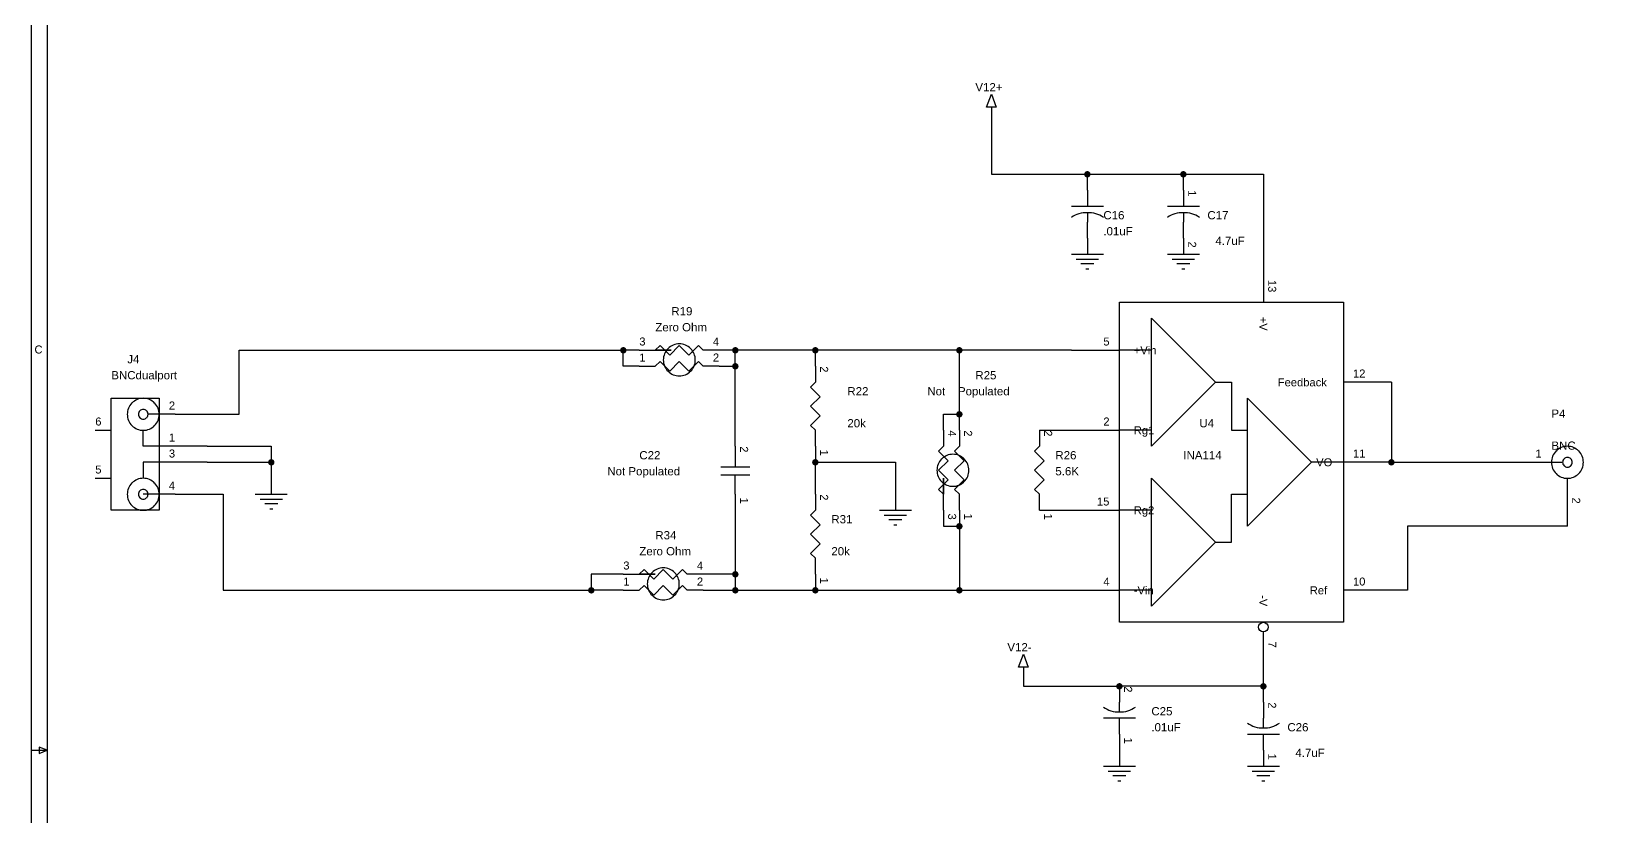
# Model space of a CAD drawing. Extents: x -0.1 to 32.1, y 0.1 to 20.3.
# Drawn here: x -0.1 to 9.67, y 9.68 to 14.59 of the extents above; entities that cross this region are included whole.
import ezdxf
from ezdxf.enums import TextEntityAlignment as Align

# ---------------------------------------------------------------- set-up
doc = ezdxf.new("R2010")
doc.units = 0
doc.linetypes.add('DCAD_SOLID', pattern=[0])
for name, color, linetype in [('PARTS', 7, 'CONTINUOUS'), ('PARTTEXT', 7, 'CONTINUOUS'), ('TITLE', 7, 'CONTINUOUS'), ('WIRE', 7, 'CONTINUOUS')]:
    doc.layers.add(name, color=color, linetype=linetype)

msp = doc.modelspace()

# ---------------------------------------------------------------- linework, layer by layer
at = {"layer": 'PARTS', "color": 7, "linetype": 'DCAD_SOLID', "ltscale": 0.75, "flags": 128}
for points in [[(5.87, 14.12), (5.9, 14.2)], [(5.9, 14.2), (5.93, 14.12)], [(5.93, 14.12), (5.87, 14.12)], [(5.9, 14.12), (5.9, 14.1)], [(6.5, 13.6), (6.5, 13.5)], [(7.1, 13.6), (7.1, 13.5)], [(6.4, 13.5), (6.6, 13.5)], [(7, 13.5), (7.2, 13.5)], [(6.5, 13.46), (6.5, 13.4)], [(6.5, 13.3), (6.5, 13.4)], [(7.1, 13.46), (7.1, 13.4)], [(7.1, 13.3), (7.1, 13.4)], [(6.4, 13.2), (6.6, 13.2)], [(7, 13.2), (7.2, 13.2)], [(7.6, 13.2), (7.6, 12.9)], [(6.43, 13.17), (6.57, 13.17)], [(6.54, 13.14), (6.46, 13.14)], [(6.49, 13.11), (6.51, 13.11)], [(7.03, 13.17), (7.17, 13.17)], [(7.14, 13.14), (7.06, 13.14)], [(7.09, 13.11), (7.11, 13.11)], [(7.3, 12.4), (6.9, 12.8)], [(6.9, 12), (6.9, 12.8)], [(3.8, 12.6), (3.83, 12.63)], [(3.83, 12.63), (3.89, 12.57)], [(3.89, 12.57), (3.95, 12.63)], [(3.95, 12.63), (4.01, 12.57)], [(4.01, 12.57), (4.07, 12.63)], [(4.07, 12.63), (4.1, 12.6)], [(3.7, 12.6), (3.8, 12.6)], [(3.8, 12.5), (3.83, 12.53)], [(3.83, 12.53), (3.89, 12.47)], [(3.89, 12.47), (3.95, 12.53)], [(3.95, 12.53), (4.01, 12.47)], [(4.01, 12.47), (4.07, 12.53)], [(4.07, 12.53), (4.1, 12.5)], [(4.2, 12.6), (4.1, 12.6)], [(6.4, 12.6), (6.7, 12.6)], [(6.9, 12.6), (6.7, 12.6)], [(3.7, 12.5), (3.8, 12.5)], [(4.2, 12.5), (4.1, 12.5)], [(4.8, 12.5), (4.8, 12.4)], [(4.77, 12.37), (4.8, 12.4)], [(4.83, 12.31), (4.77, 12.37)], [(7.3, 12.4), (6.9, 12)], [(7.3, 12.4), (7.4, 12.4)], [(7.4, 12.4), (7.4, 12.1)], [(8.4, 12.4), (8.1, 12.4)], [(4.77, 12.25), (4.83, 12.31)], [(4.83, 12.19), (4.77, 12.25)], [(7.9, 11.9), (7.5, 12.3)], [(7.5, 11.5), (7.5, 12.3)], [(0.7, 12.2), (0.63, 12.2)], [(0.8, 12.2), (0.7, 12.2)], [(4.77, 12.13), (4.83, 12.19)], [(4.8, 12.1), (4.77, 12.13)], [(0.3, 12.1), (0.4, 12.1)], [(0.6, 12), (0.6, 12.1)], [(4.8, 12), (4.8, 12.1)], [(5.6, 12.1), (5.6, 12)], [(5.7, 12.1), (5.7, 12)], [(6.2, 12.1), (6.2, 12)], [(6.4, 12.1), (6.7, 12.1)], [(6.9, 12.1), (6.7, 12.1)], [(7.4, 12.1), (7.5, 12.1)], [(0.7, 12), (0.6, 12)], [(1, 12), (0.7, 12)], [(4.3, 12), (4.3, 11.9)], [(5.57, 11.97), (5.6, 12)], [(5.63, 11.91), (5.57, 11.97)], [(5.67, 11.97), (5.7, 12)], [(5.73, 11.91), (5.67, 11.97)], [(6.17, 11.97), (6.2, 12)], [(6.23, 11.91), (6.17, 11.97)], [(0.7, 11.9), (0.6, 11.9), (0.6, 11.8)], [(1, 11.9), (0.7, 11.9)], [(4.39, 11.87), (4.21, 11.87)], [(4.3, 11.9), (4.3, 11.87)], [(5.57, 11.85), (5.63, 11.91)], [(5.63, 11.79), (5.57, 11.85)], [(5.67, 11.85), (5.73, 11.91)], [(5.73, 11.79), (5.67, 11.85)], [(6.17, 11.85), (6.23, 11.91)], [(6.23, 11.79), (6.17, 11.85)], [(7.9, 11.9), (7.5, 11.5)], [(8.1, 11.9), (7.9, 11.9)], [(8.4, 11.9), (8.1, 11.9)], [(9.3, 11.9), (9.4, 11.9)], [(9.4, 11.9), (9.47, 11.9)], [(0.3, 11.8), (0.4, 11.8)], [(4.39, 11.82), (4.21, 11.82)], [(4.3, 11.8), (4.3, 11.82)], [(4.3, 11.7), (4.3, 11.8)], [(5.57, 11.73), (5.63, 11.79)], [(5.6, 11.7), (5.57, 11.73)], [(5.67, 11.73), (5.73, 11.79)], [(5.7, 11.7), (5.67, 11.73)], [(6.17, 11.73), (6.23, 11.79)], [(6.2, 11.7), (6.17, 11.73)], [(7.3, 11.4), (6.9, 11.8)], [(6.9, 11), (6.9, 11.8)], [(9.5, 11.5), (9.5, 11.8)], [(0.7, 11.7), (0.6, 11.7)], [(0.8, 11.7), (0.7, 11.7)], [(1.3, 11.7), (1.5, 11.7)], [(1.33, 11.67), (1.47, 11.67)], [(1.44, 11.64), (1.36, 11.64)], [(4.8, 11.7), (4.8, 11.6)], [(5.6, 11.6), (5.6, 11.7)], [(5.7, 11.6), (5.7, 11.7)], [(6.2, 11.6), (6.2, 11.7)], [(7.4, 11.4), (7.4, 11.7)], [(7.4, 11.7), (7.5, 11.7)], [(1.39, 11.61), (1.41, 11.61)], [(4.77, 11.57), (4.8, 11.6)], [(4.83, 11.51), (4.77, 11.57)], [(5.2, 11.6), (5.4, 11.6)], [(5.23, 11.57), (5.37, 11.57)], [(5.34, 11.54), (5.26, 11.54)], [(6.4, 11.6), (6.7, 11.6)], [(6.9, 11.6), (6.7, 11.6)], [(4.77, 11.45), (4.83, 11.51)], [(4.83, 11.39), (4.77, 11.45)], [(5.29, 11.51), (5.31, 11.51)], [(4.77, 11.33), (4.83, 11.39)], [(7.3, 11.4), (6.9, 11)], [(7.3, 11.4), (7.4, 11.4)], [(4.8, 11.3), (4.77, 11.33)], [(4.8, 11.2), (4.8, 11.3)], [(3.6, 11.2), (3.7, 11.2)], [(3.7, 11.2), (3.73, 11.23)], [(3.73, 11.23), (3.79, 11.17)], [(3.79, 11.17), (3.85, 11.23)], [(3.85, 11.23), (3.91, 11.17)], [(3.91, 11.17), (3.97, 11.23)], [(3.97, 11.23), (4, 11.2)], [(4.1, 11.2), (4, 11.2)], [(3.6, 11.1), (3.7, 11.1)], [(3.7, 11.1), (3.73, 11.13)], [(3.73, 11.13), (3.79, 11.07)], [(3.79, 11.07), (3.85, 11.13)], [(3.85, 11.13), (3.91, 11.07)], [(3.91, 11.07), (3.97, 11.13)], [(3.97, 11.13), (4, 11.1)], [(4.1, 11.1), (4, 11.1)], [(6.4, 11.1), (6.7, 11.1)], [(6.9, 11.1), (6.7, 11.1)], [(8.4, 11.1), (8.1, 11.1)], [(7.6, 10.6), (7.6, 10.84)], [(6.07, 10.62), (6.1, 10.7)], [(6.1, 10.7), (6.13, 10.62)], [(6.13, 10.62), (6.07, 10.62)], [(6.1, 10.62), (6.1, 10.6)], [(6.7, 10.5), (6.7, 10.4)], [(6.7, 10.34), (6.7, 10.4)], [(7.6, 10.4), (7.6, 10.3)], [(6.8, 10.3), (6.6, 10.3)], [(6.7, 10.2), (6.7, 10.3)], [(7.6, 10.24), (7.6, 10.3)], [(7.5, 10.2), (7.7, 10.2)], [(7.6, 10.1), (7.6, 10.2)], [(6.6, 10), (6.8, 10)], [(6.63, 9.97), (6.77, 9.97)], [(7.5, 10), (7.7, 10)], [(7.53, 9.97), (7.67, 9.97)], [(6.74, 9.94), (6.66, 9.94)], [(6.69, 9.91), (6.71, 9.91)], [(7.64, 9.94), (7.56, 9.94)], [(7.59, 9.91), (7.61, 9.91)]]:
    msp.add_lwpolyline(points, dxfattribs=at)
for points in [[(6.7, 12.9), (8.1, 12.9), (8.1, 10.9), (6.7, 10.9), (6.7, 12.9)], [(3.9, 12.6), (3.8962, 12.6), (3.8854, 12.6), (3.8691, 12.6), (3.85, 12.6), (3.8309, 12.6), (3.8146, 12.6), (3.8038, 12.6), (3.8, 12.6), (3.8038, 12.6), (3.8146, 12.6), (3.8309, 12.6), (3.85, 12.6), (3.8691, 12.6), (3.8854, 12.6), (3.8962, 12.6), (3.9, 12.6)], [(0.4, 12.3), (0.7, 12.3), (0.7, 11.6), (0.4, 11.6), (0.4, 12.3)], [(5.6, 11.75), (5.6, 11.7691), (5.6, 11.7854), (5.6, 11.7962), (5.6, 11.8), (5.6, 11.7962), (5.6, 11.7854), (5.6, 11.7691), (5.6, 11.75), (5.6, 11.7309), (5.6, 11.7146), (5.6, 11.7038), (5.6, 11.7), (5.6, 11.7038), (5.6, 11.7146), (5.6, 11.7309), (5.6, 11.75)], [(3.8, 11.2), (3.7962, 11.2), (3.7854, 11.2), (3.7691, 11.2), (3.75, 11.2), (3.7309, 11.2), (3.7146, 11.2), (3.7038, 11.2), (3.7, 11.2), (3.7038, 11.2), (3.7146, 11.2), (3.7309, 11.2), (3.75, 11.2), (3.7691, 11.2), (3.7854, 11.2), (3.7962, 11.2), (3.8, 11.2)]]:
    msp.add_lwpolyline(points, close=True, dxfattribs=at)
at = {"layer": 'PARTS', "color": 7, "linetype": 'DCAD_SOLID', "ltscale": 0.75}
msp.add_circle((7.6, 10.87), 0.03, dxfattribs=at)
for centre, radius, start, end in [((6.4941, 13.298), 0.1621, 87.91586, 125.48263), ((6.5059, 13.298), 0.1621, 54.51737, 92.08414), ((7.0941, 13.298), 0.1621, 87.91586, 125.48263), ((7.1059, 13.298), 0.1621, 54.51737, 92.08414), ((3.9499, 12.54), 0.0999, 134.9367, 157.43866), ((3.95, 12.5401), 0.0999, 112.56134, 135.0633), ((3.95, 12.5399), 0.1001, 89.97262, 112.47458), ((3.95, 12.5399), 0.1001, 67.52542, 90.02738), ((3.95, 12.5401), 0.0999, 44.9367, 67.43866), ((3.9501, 12.54), 0.0999, 22.56134, 45.0633), ((3.9501, 12.54), 0.1001, 157.52542, 180.02738), ((3.9501, 12.54), 0.1001, 179.97262, 202.47458), ((3.9499, 12.54), 0.1001, 359.97262, 22.47458), ((3.9499, 12.54), 0.1001, 337.52542, 0.02738), ((3.9499, 12.54), 0.0999, 202.56134, 225.0633), ((3.95, 12.5399), 0.0999, 224.9367, 247.43866), ((3.95, 12.5401), 0.1001, 247.52542, 270.02738), ((3.95, 12.5401), 0.1001, 269.97262, 292.47458), ((3.95, 12.5399), 0.0999, 292.56134, 315.0633), ((3.9501, 12.54), 0.0999, 314.9367, 337.43866), ((0.6001, 12.2), 0.1001, 157.52542, 180.02738), ((0.5999, 12.2), 0.0999, 134.9367, 157.43866), ((0.6, 12.2001), 0.0999, 112.56134, 135.0633), ((0.6, 12.1999), 0.1001, 89.97262, 112.47458), ((0.5999, 12.2), 0.0299, 134.92286, 157.42481), ((0.6, 12.2001), 0.0299, 112.57519, 135.07714), ((0.6, 12.1999), 0.0301, 90.05896, 112.56091), ((0.6, 12.1999), 0.1001, 67.52542, 90.02738), ((0.6, 12.1999), 0.0301, 67.43909, 89.94104), ((0.6, 12.2001), 0.0299, 44.92286, 67.42481), ((0.6001, 12.2), 0.0299, 22.57519, 45.07714), ((0.6, 12.2001), 0.0999, 44.9367, 67.43866), ((0.6001, 12.2), 0.0999, 22.56134, 45.0633), ((0.5999, 12.2), 0.1001, 359.97262, 22.47458), ((0.6001, 12.2), 0.1001, 179.97262, 202.47458), ((0.5999, 12.2), 0.0999, 202.56134, 225.0633), ((0.6, 12.1999), 0.0999, 224.9367, 247.43866), ((0.6001, 12.2), 0.0301, 157.43909, 179.94104), ((0.6001, 12.2), 0.0301, 180.05896, 202.56091), ((0.5999, 12.2), 0.0299, 202.57519, 225.07714), ((0.6, 12.1999), 0.0299, 224.92286, 247.42481), ((0.6, 12.2001), 0.0301, 247.43909, 269.94104), ((0.6, 12.2001), 0.0301, 270.05896, 292.56091), ((0.6, 12.1999), 0.0299, 292.57519, 315.07714), ((0.6001, 12.2), 0.0299, 314.92286, 337.42481), ((0.5999, 12.2), 0.0301, 0.05896, 22.56091), ((0.5999, 12.2), 0.0301, 337.43909, 359.94104), ((0.6, 12.1999), 0.0999, 292.56134, 315.0633), ((0.6001, 12.2), 0.0999, 314.9367, 337.43866), ((0.5999, 12.2), 0.1001, 337.52542, 0.02738), ((0.6, 12.2001), 0.1001, 247.52542, 270.02738), ((0.6, 12.2001), 0.1001, 269.97262, 292.47458), ((5.6599, 11.85), 0.0999, 134.9367, 157.43866), ((5.66, 11.8501), 0.0999, 112.56134, 135.0633), ((5.66, 11.8499), 0.1001, 89.97262, 112.47458), ((5.66, 11.8499), 0.1001, 67.52542, 90.02738), ((5.66, 11.8501), 0.0999, 44.9367, 67.43866), ((5.6601, 11.85), 0.0999, 22.56134, 45.0633), ((9.5001, 11.9), 0.1001, 157.52542, 180.02738), ((9.4999, 11.9), 0.0999, 134.9367, 157.43866), ((9.5, 11.9001), 0.0999, 112.56134, 135.0633), ((9.5, 11.8999), 0.1001, 89.97262, 112.47458), ((9.4999, 11.9), 0.0299, 134.92286, 157.42481), ((9.5, 11.9001), 0.0299, 112.57519, 135.07714), ((9.5, 11.8999), 0.0301, 90.05896, 112.56091), ((9.5, 11.8999), 0.1001, 67.52542, 90.02738), ((9.5, 11.8999), 0.0301, 67.43909, 89.94104), ((9.5, 11.9001), 0.0299, 44.92286, 67.42481), ((9.5001, 11.9), 0.0299, 22.57519, 45.07714), ((9.5, 11.9001), 0.0999, 44.9367, 67.43866), ((9.5001, 11.9), 0.0999, 22.56134, 45.0633), ((9.4999, 11.9), 0.1001, 359.97262, 22.47458), ((5.6601, 11.85), 0.1001, 157.52542, 180.02738), ((5.6601, 11.85), 0.1001, 179.97262, 202.47458), ((5.6599, 11.85), 0.1001, 359.97262, 22.47458), ((5.6599, 11.85), 0.1001, 337.52542, 0.02738), ((9.5001, 11.9), 0.1001, 179.97262, 202.47458), ((9.4999, 11.9), 0.0999, 202.56134, 225.0633), ((9.5, 11.8999), 0.0999, 224.9367, 247.43866), ((9.5001, 11.9), 0.0301, 157.43909, 179.94104), ((9.5001, 11.9), 0.0301, 180.05896, 202.56091), ((9.4999, 11.9), 0.0299, 202.57519, 225.07714), ((9.5, 11.8999), 0.0299, 224.92286, 247.42481), ((9.5, 11.9001), 0.0301, 247.43909, 269.94104), ((9.5, 11.9001), 0.0301, 270.05896, 292.56091), ((9.5, 11.8999), 0.0299, 292.57519, 315.07714), ((9.5001, 11.9), 0.0299, 314.92286, 337.42481), ((9.4999, 11.9), 0.0301, 0.05896, 22.56091), ((9.4999, 11.9), 0.0301, 337.43909, 359.94104), ((9.5, 11.8999), 0.0999, 292.56134, 315.0633), ((9.5001, 11.9), 0.0999, 314.9367, 337.43866), ((9.4999, 11.9), 0.1001, 337.52542, 0.02738), ((0.6001, 11.7), 0.1001, 157.52542, 180.02738), ((0.5999, 11.7), 0.0999, 134.9367, 157.43866), ((0.6, 11.7001), 0.0999, 112.56134, 135.0633), ((0.6, 11.6999), 0.1001, 89.97262, 112.47458), ((0.6, 11.7001), 0.0299, 112.57519, 135.07714), ((0.6, 11.6999), 0.0301, 90.05896, 112.56091), ((0.6, 11.6999), 0.1001, 67.52542, 90.02738), ((0.6, 11.6999), 0.0301, 67.43909, 89.94104), ((0.6, 11.7001), 0.0299, 44.92286, 67.42481), ((0.6, 11.7001), 0.0999, 44.9367, 67.43866), ((0.6001, 11.7), 0.0999, 22.56134, 45.0633), ((0.5999, 11.7), 0.1001, 359.97262, 22.47458), ((5.6599, 11.85), 0.0999, 202.56134, 225.0633), ((5.66, 11.8499), 0.0999, 224.9367, 247.43866), ((5.66, 11.8501), 0.1001, 247.52542, 270.02738), ((5.66, 11.8501), 0.1001, 269.97262, 292.47458), ((5.66, 11.8499), 0.0999, 292.56134, 315.0633), ((5.6601, 11.85), 0.0999, 314.9367, 337.43866), ((9.5, 11.9001), 0.1001, 247.52542, 270.02738), ((9.5, 11.9001), 0.1001, 269.97262, 292.47458), ((0.6001, 11.7), 0.1001, 179.97262, 202.47458), ((0.5999, 11.7), 0.0999, 202.56134, 225.0633), ((0.6, 11.6999), 0.0999, 224.9367, 247.43866), ((0.6001, 11.7), 0.0301, 157.43909, 179.94104), ((0.6001, 11.7), 0.0301, 180.05896, 202.56091), ((0.5999, 11.7), 0.0299, 134.92286, 157.42481), ((0.5999, 11.7), 0.0299, 202.57519, 225.07714), ((0.6, 11.6999), 0.0299, 224.92286, 247.42481), ((0.6, 11.7001), 0.0301, 247.43909, 269.94104), ((0.6, 11.7001), 0.0301, 270.05896, 292.56091), ((0.6, 11.6999), 0.0299, 292.57519, 315.07714), ((0.6001, 11.7), 0.0299, 22.57519, 45.07714), ((0.6001, 11.7), 0.0299, 314.92286, 337.42481), ((0.5999, 11.7), 0.0301, 0.05896, 22.56091), ((0.5999, 11.7), 0.0301, 337.43909, 359.94104), ((0.6, 11.6999), 0.0999, 292.56134, 315.0633), ((0.6001, 11.7), 0.0999, 314.9367, 337.43866), ((0.5999, 11.7), 0.1001, 337.52542, 0.02738), ((0.6, 11.7001), 0.1001, 247.52542, 270.02738), ((0.6, 11.7001), 0.1001, 269.97262, 292.47458), ((3.85, 11.1399), 0.1001, 89.97262, 112.47458), ((3.85, 11.1399), 0.1001, 67.52542, 90.02738), ((3.8501, 11.14), 0.1001, 157.52542, 180.02738), ((3.8501, 11.14), 0.1001, 179.97262, 202.47458), ((3.8499, 11.14), 0.0999, 134.9367, 157.43866), ((3.85, 11.1401), 0.0999, 112.56134, 135.0633), ((3.85, 11.1401), 0.0999, 44.9367, 67.43866), ((3.8501, 11.14), 0.0999, 22.56134, 45.0633), ((3.8499, 11.14), 0.1001, 359.97262, 22.47458), ((3.8499, 11.14), 0.1001, 337.52542, 0.02738), ((3.8499, 11.14), 0.0999, 202.56134, 225.0633), ((3.85, 11.1399), 0.0999, 224.9367, 247.43866), ((3.85, 11.1401), 0.1001, 247.52542, 270.02738), ((3.85, 11.1401), 0.1001, 269.97262, 292.47458), ((3.85, 11.1399), 0.0999, 292.56134, 315.0633), ((3.8501, 11.14), 0.0999, 314.9367, 337.43866), ((6.6941, 10.502), 0.1621, 234.51737, 272.08414), ((6.7059, 10.502), 0.1621, 267.91586, 305.48263), ((7.5941, 10.402), 0.1621, 234.51737, 272.08414), ((7.6059, 10.402), 0.1621, 267.91586, 305.48263)]:
    msp.add_arc(centre, radius, start, end, dxfattribs=at)
at = {"layer": 'TITLE', "color": 7, "linetype": 'DCAD_SOLID', "ltscale": 0.75, "flags": 128}
for points in [[(-0.1, 0.1), (32.1, 0.1), (32.1, 20.3), (-0.1, 20.3), (-0.1, 0.1)], [(0, 0.2), (32, 0.2), (32, 20.2), (0, 20.2), (0, 0.2)]]:
    msp.add_lwpolyline(points, close=True, dxfattribs=at)
msp.add_lwpolyline([(-0.1, 10.1), (0, 10.1)], dxfattribs=at)
at = {"layer": 'TITLE', "color": 7}
msp.add_3dface([(0, 10.1), (-0.05, 10.12), (-0.05, 10.08)], dxfattribs=at).dxf.unprotected_set("ltscale", 0)
msp.add_3dface([(0, 10.1), (-0.05, 10.12), (-0.05, 10.08)], dxfattribs=at).dxf.unprotected_set("ltscale", 0)
msp.add_3dface([(0, 10.1), (-0.05, 10.12), (-0.05, 10.08)], dxfattribs=at).dxf.unprotected_set("ltscale", 0)
at = {"layer": 'WIRE', "color": 7, "linetype": 'DCAD_SOLID', "ltscale": 0.75, "flags": 128}
for points in [[(5.9, 14.1), (5.9, 13.7)], [(5.9, 13.7), (6.5, 13.7)], [(6.5, 13.7), (7.1, 13.7)], [(6.5, 13.6), (6.5, 13.7)], [(7.1, 13.6), (7.1, 13.7)], [(7.1, 13.7), (7.6, 13.7)], [(7.6, 13.7), (7.6, 13.2)], [(6.5, 13.3), (6.5, 13.2)], [(7.1, 13.3), (7.1, 13.2)], [(1.2, 12.2), (1.2, 12.6)], [(1.2, 12.6), (3.6, 12.6)], [(3.7, 12.6), (3.6, 12.6)], [(3.6, 12.5), (3.6, 12.6)], [(4.3, 12.6), (4.2, 12.6)], [(4.3, 12.5), (4.3, 12.6)], [(4.8, 12.6), (4.3, 12.6)], [(4.8, 12.5), (4.8, 12.6)], [(5.7, 12.6), (4.8, 12.6)], [(5.7, 12.2), (5.7, 12.6)], [(6.4, 12.6), (5.7, 12.6)], [(3.7, 12.5), (3.6, 12.5)], [(4.2, 12.5), (4.3, 12.5)], [(4.3, 12), (4.3, 12.5)], [(8.4, 12.4), (8.4, 11.9)], [(0.8, 12.2), (1.2, 12.2)], [(5.6, 12.2), (5.7, 12.2)], [(5.6, 12.1), (5.6, 12.2)], [(5.7, 12.1), (5.7, 12.2)], [(6.2, 12.1), (6.4, 12.1)], [(1, 12), (1.4, 12)], [(1.4, 12), (1.4, 11.9)], [(4.8, 12), (4.8, 11.9)], [(1, 11.9), (1.4, 11.9)], [(1.4, 11.9), (1.4, 11.7)], [(4.8, 11.9), (5.3, 11.9)], [(4.8, 11.7), (4.8, 11.9)], [(5.3, 11.9), (5.3, 11.6)], [(8.4, 11.9), (9.3, 11.9)], [(0.8, 11.7), (1.1, 11.7)], [(1.1, 11.7), (1.1, 11.1)], [(4.3, 11.7), (4.3, 11.2)], [(5.6, 11.6), (5.6, 11.5)], [(5.7, 11.6), (5.7, 11.5)], [(6.2, 11.6), (6.4, 11.6)], [(5.6, 11.5), (5.7, 11.5)], [(5.7, 11.5), (5.7, 11.1)], [(9.5, 11.5), (8.5, 11.5)], [(8.5, 11.5), (8.5, 11.1)], [(3.6, 11.2), (3.4, 11.2)], [(3.4, 11.2), (3.4, 11.1)], [(4.3, 11.2), (4.1, 11.2)], [(4.3, 11.2), (4.3, 11.1)], [(4.8, 11.2), (4.8, 11.1)], [(1.1, 11.1), (3.4, 11.1)], [(3.6, 11.1), (3.4, 11.1)], [(4.1, 11.1), (4.3, 11.1)], [(4.3, 11.1), (4.8, 11.1)], [(4.8, 11.1), (5.7, 11.1)], [(5.7, 11.1), (6.4, 11.1)], [(8.5, 11.1), (8.4, 11.1)], [(6.1, 10.6), (6.1, 10.5)], [(7.6, 10.5), (7.6, 10.6)], [(6.1, 10.5), (6.7, 10.5)], [(7.6, 10.5), (6.7, 10.5)], [(7.6, 10.4), (7.6, 10.5)], [(6.7, 10.2), (6.7, 10)], [(7.6, 10.1), (7.6, 10)]]:
    msp.add_lwpolyline(points, dxfattribs=at)
at = {"layer": 'WIRE', "color": 7, "linetype": 'DCAD_SOLID', "ltscale": 0.75, "const_width": 0.02}
for points in [[(6.51, 13.7, 1), (6.49, 13.7)], [(6.49, 13.7, 1), (6.51, 13.7)], [(7.11, 13.7, 1), (7.09, 13.7)], [(7.09, 13.7, 1), (7.11, 13.7)], [(3.61, 12.6, 1), (3.59, 12.6)], [(3.59, 12.6, 1), (3.61, 12.6)], [(4.31, 12.6, 1), (4.29, 12.6)], [(4.29, 12.6, 1), (4.31, 12.6)], [(4.81, 12.6, 1), (4.79, 12.6)], [(4.79, 12.6, 1), (4.81, 12.6)], [(5.71, 12.6, 1), (5.69, 12.6)], [(5.69, 12.6, 1), (5.71, 12.6)], [(4.31, 12.5, 1), (4.29, 12.5)], [(4.29, 12.5, 1), (4.31, 12.5)], [(5.71, 12.2, 1), (5.69, 12.2)], [(5.69, 12.2, 1), (5.71, 12.2)], [(1.41, 11.9, 1), (1.39, 11.9)], [(1.39, 11.9, 1), (1.41, 11.9)], [(4.81, 11.9, 1), (4.79, 11.9)], [(4.79, 11.9, 1), (4.81, 11.9)], [(8.41, 11.9, 1), (8.39, 11.9)], [(8.39, 11.9, 1), (8.41, 11.9)], [(5.71, 11.5, 1), (5.69, 11.5)], [(5.69, 11.5, 1), (5.71, 11.5)], [(4.31, 11.2, 1), (4.29, 11.2)], [(4.29, 11.2, 1), (4.31, 11.2)], [(3.41, 11.1, 1), (3.39, 11.1)], [(3.39, 11.1, 1), (3.41, 11.1)], [(4.31, 11.1, 1), (4.29, 11.1)], [(4.29, 11.1, 1), (4.31, 11.1)], [(4.81, 11.1, 1), (4.79, 11.1)], [(4.79, 11.1, 1), (4.81, 11.1)], [(5.71, 11.1, 1), (5.69, 11.1)], [(5.69, 11.1, 1), (5.71, 11.1)], [(6.71, 10.5, 1), (6.69, 10.5)], [(6.69, 10.5, 1), (6.71, 10.5)], [(7.61, 10.5, 1), (7.59, 10.5)], [(7.59, 10.5, 1), (7.61, 10.5)]]:
    msp.add_lwpolyline(points, format="xyb", dxfattribs=at)

# ---------------------------------------------------------------- texts
at = {"layer": 'PARTS', "color": 7}
for s, p, p2 in [('1', (7.13, 13.6), (7.13, 13.5612)), ('2', (7.13, 13.28), (7.13, 13.2412)), ('13', (7.63, 13.04), (7.63, 12.9623)), ('+V', (7.575, 12.81), (7.575, 12.7226)), ('2', (4.83, 12.5), (4.83, 12.4612)), ('4', (5.63, 12.1), (5.63, 12.0612)), ('2', (5.73, 12.1), (5.73, 12.0612)), ('2', (6.23, 12.1), (6.23, 12.0612)), ('2', (4.33, 12), (4.33, 11.9612)), ('1', (4.83, 11.98), (4.83, 11.9412)), ('1', (4.33, 11.68), (4.33, 11.6412)), ('2', (4.83, 11.7), (4.83, 11.6612)), ('2', (9.53, 11.68), (9.53, 11.6412)), ('3', (5.63, 11.58), (5.63, 11.5412)), ('1', (5.73, 11.58), (5.73, 11.5412)), ('1', (6.23, 11.58), (6.23, 11.5412)), ('1', (4.83, 11.18), (4.83, 11.1412)), ('-V', (7.575, 11.07), (7.575, 11.0002)), ('7', (7.63, 10.78), (7.63, 10.7412)), ('2', (6.73, 10.5), (6.73, 10.4612)), ('2', (7.63, 10.4), (7.63, 10.3612)), ('1', (6.73, 10.18), (6.73, 10.1412)), ('1', (7.63, 10.08), (7.63, 10.0412))]:
    e = msp.add_text(s, height=0.05, rotation=270, dxfattribs=at)
    e.set_placement(p, p2, align=Align.FIT)
    e.dxf.unprotected_set("ltscale", 0)
for s, p, p2 in [('3', (3.7, 12.63), (3.7388, 12.63)), ('4', (4.16, 12.63), (4.1988, 12.63)), ('5', (6.6, 12.63), (6.6388, 12.63)), ('+Vin', (6.79, 12.575), (6.9319, 12.575)), ('1', (3.7, 12.53), (3.7388, 12.53)), ('2', (4.16, 12.53), (4.1988, 12.53)), ('Feedback', (7.69, 12.375), (7.9967, 12.375)), ('12', (8.16, 12.43), (8.2377, 12.43)), ('2', (0.76, 12.23), (0.7988, 12.23)), ('6', (0.3, 12.13), (0.3388, 12.13)), ('2', (6.6, 12.13), (6.6388, 12.13)), ('Rg1', (6.79, 12.075), (6.9182, 12.075)), ('1', (0.76, 12.03), (0.7988, 12.03)), ('3', (0.76, 11.93), (0.7988, 11.93)), ('VO', (7.93, 11.875), (8.0308, 11.875)), ('11', (8.16, 11.93), (8.2377, 11.93)), ('1', (9.3, 11.93), (9.3388, 11.93)), ('5', (0.3, 11.83), (0.3388, 11.83)), ('4', (0.76, 11.73), (0.7988, 11.73)), ('15', (6.56, 11.63), (6.6377, 11.63)), ('Rg2', (6.79, 11.575), (6.9182, 11.575)), ('3', (3.6, 11.23), (3.6388, 11.23)), ('4', (4.06, 11.23), (4.0988, 11.23)), ('1', (3.6, 11.13), (3.6388, 11.13)), ('2', (4.06, 11.13), (4.0988, 11.13)), ('4', (6.6, 11.13), (6.6388, 11.13)), ('10', (8.16, 11.13), (8.2377, 11.13)), ('-Vin', (6.79, 11.075), (6.9143, 11.075)), ('Ref', (7.89, 11.075), (7.9987, 11.075))]:
    e = msp.add_text(s, height=0.05, dxfattribs=at)
    e.set_placement(p, p2, align=Align.FIT)
    e.dxf.unprotected_set("ltscale", 0)
at = {"layer": 'PARTTEXT', "color": 7}
for s, p, p2 in [('V12+', (5.8, 14.2186), (5.9697, 14.2186)), ('C16', (6.6, 13.4186), (6.7318, 13.4186)), ('C17', (7.25, 13.4186), (7.3818, 13.4186)), ('.01uF', (6.6, 13.3186), (6.7835, 13.3186)), ('4.7uF', (7.3, 13.2586), (7.4835, 13.2586)), ('R19', (3.9, 12.8186), (4.0318, 12.8186)), ('Zero Ohm', (3.8, 12.7186), (4.1228, 12.7186)), ('J4', (0.5, 12.5186), (0.5758, 12.5186)), ('BNCdualport', (0.4, 12.4186), (0.8112, 12.4186)), ('R25', (5.8, 12.4186), (5.9318, 12.4186)), ('R22', (5, 12.3186), (5.1318, 12.3186)), ('Not    Populated', (5.5, 12.3186), (6.0143, 12.3186)), ('P4', (9.4, 12.1786), (9.4879, 12.1786)), ('20k', (5, 12.1186), (5.1157, 12.1186)), ('U4', (7.2, 12.1186), (7.2919, 12.1186)), ('BNC', (9.4, 11.9786), (9.5519, 11.9786)), ('C22', (3.7, 11.9186), (3.8318, 11.9186)), ('R26', (6.3, 11.9186), (6.4318, 11.9186)), ('INA114', (7.1, 11.9186), (7.3395, 11.9186)), ('Not Populated', (3.5, 11.8186), (3.9548, 11.8186)), ('5.6K', (6.3, 11.8186), (6.4476, 11.8186)), ('R31', (4.9, 11.5186), (5.0318, 11.5186)), ('R34', (3.8, 11.4186), (3.9318, 11.4186)), ('Zero Ohm', (3.7, 11.3186), (4.0228, 11.3186)), ('20k', (4.9, 11.3186), (5.0157, 11.3186)), ('V12-', (6, 10.7186), (6.1516, 10.7186)), ('C25', (6.9, 10.3186), (7.0318, 10.3186)), ('.01uF', (6.9, 10.2186), (7.0835, 10.2186)), ('C26', (7.75, 10.2186), (7.8818, 10.2186)), ('4.7uF', (7.8, 10.0586), (7.9835, 10.0586))]:
    e = msp.add_text(s, height=0.0514, dxfattribs=at)
    e.set_placement(p, p2, align=Align.FIT)
    e.dxf.unprotected_set("ltscale", 0)
at = {"layer": 'TITLE', "color": 7}
e = msp.add_text('C', height=0.05, dxfattribs=at)
e.set_placement((-0.08, 12.58), (-0.0294, 12.58), align=Align.FIT)
e.dxf.unprotected_set("ltscale", 0)

doc.saveas('drawing.dxf')
